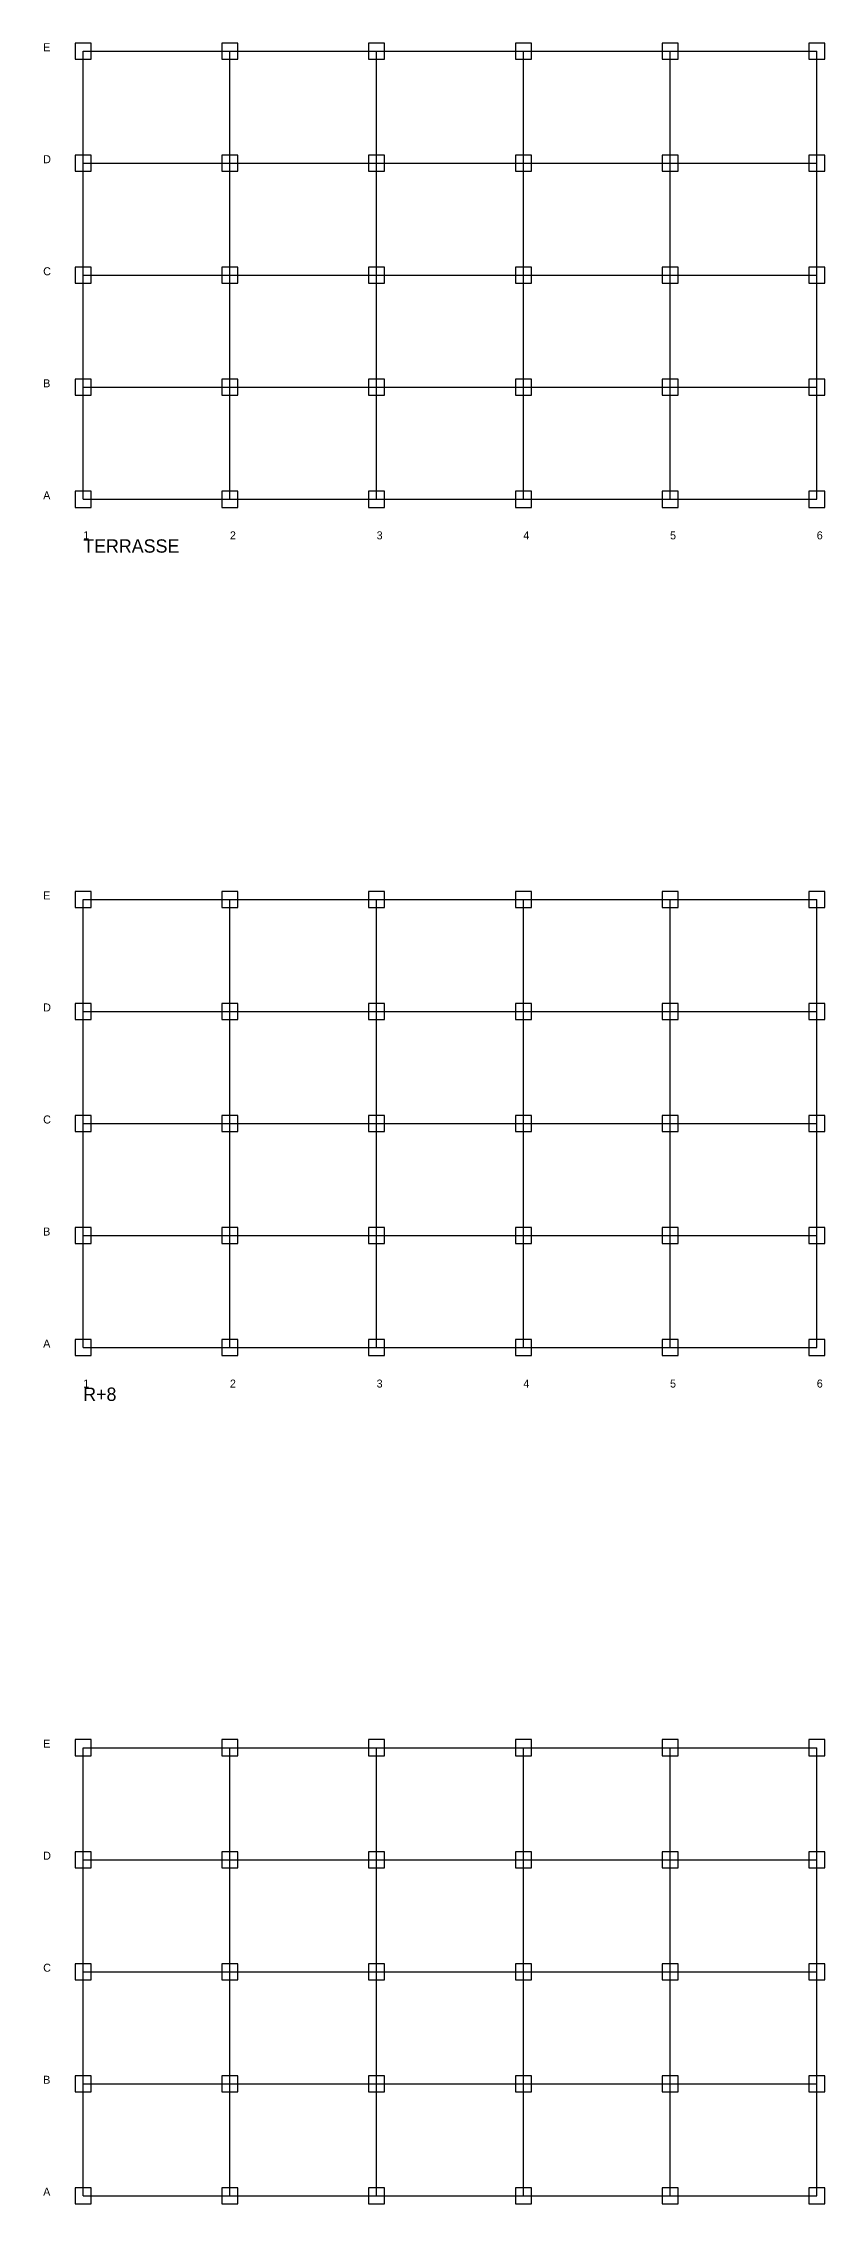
# Model space of a CAD drawing. Header units: metres. Extents: x -1499 to 27800, y -2007 to 303300.
# Drawn here: x -1499 to 27800, y 222300 to 303300 of the extents above; entities that cross this region are included whole.
import ezdxf

# ---------------------------------------------------------------- set-up
doc = ezdxf.new("R2010")
doc.units = ezdxf.units.M
for name, color, linetype in [('LEVEL_LABELS', 3, 'Continuous'), ('STR_AXES', 8, 'Continuous'), ('STR_LABELS', 2, 'Continuous'), ('STR_POTEAUX', 7, 'Continuous')]:
    doc.layers.add(name, color=color, linetype=linetype)

msp = doc.modelspace()

# ---------------------------------------------------------------- linework, layer by layer
at = {"layer": 'STR_AXES'}
for p, q in [((0, 286200), (0, 303000)), ((0, 303000), (27500, 303000)), ((5500, 286200), (5500, 303000)), ((11000, 286200), (11000, 303000)), ((16500, 286200), (16500, 303000)), ((22000, 286200), (22000, 303000)), ((27500, 286200), (27500, 303000)), ((0, 298800), (27500, 298800)), ((0, 294600), (27500, 294600)), ((0, 290400), (27500, 290400)), ((0, 286200), (27500, 286200)), ((0, 254400), (0, 271200)), ((0, 271200), (27500, 271200)), ((5500, 254400), (5500, 271200)), ((11000, 254400), (11000, 271200)), ((16500, 254400), (16500, 271200)), ((22000, 254400), (22000, 271200)), ((27500, 254400), (27500, 271200)), ((0, 267000), (27500, 267000)), ((0, 262800), (27500, 262800)), ((0, 258600), (27500, 258600)), ((0, 254400), (27500, 254400)), ((0, 222600), (0, 239400)), ((0, 239400), (27500, 239400)), ((5500, 222600), (5500, 239400)), ((11000, 222600), (11000, 239400)), ((16500, 222600), (16500, 239400)), ((22000, 222600), (22000, 239400)), ((27500, 222600), (27500, 239400)), ((0, 235200), (27500, 235200)), ((0, 231000), (27500, 231000)), ((0, 226800), (27500, 226800)), ((0, 222600), (27500, 222600))]:
    msp.add_line(p, q, dxfattribs=at)
at = {"layer": 'STR_POTEAUX'}
for points in [[(-300, 302700), (300, 302700), (300, 303300), (-300, 303300)], [(5200, 302700), (5800, 302700), (5800, 303300), (5200, 303300)], [(10700, 302700), (11300, 302700), (11300, 303300), (10700, 303300)], [(16200, 302700), (16800, 302700), (16800, 303300), (16200, 303300)], [(21700, 302700), (22300, 302700), (22300, 303300), (21700, 303300)], [(27200, 302700), (27800, 302700), (27800, 303300), (27200, 303300)], [(-300, 298500), (300, 298500), (300, 299100), (-300, 299100)], [(5200, 298500), (5800, 298500), (5800, 299100), (5200, 299100)], [(10700, 298500), (11300, 298500), (11300, 299100), (10700, 299100)], [(16200, 298500), (16800, 298500), (16800, 299100), (16200, 299100)], [(21700, 298500), (22300, 298500), (22300, 299100), (21700, 299100)], [(27200, 298500), (27800, 298500), (27800, 299100), (27200, 299100)], [(-300, 294300), (300, 294300), (300, 294900), (-300, 294900)], [(5200, 294300), (5800, 294300), (5800, 294900), (5200, 294900)], [(10700, 294300), (11300, 294300), (11300, 294900), (10700, 294900)], [(16200, 294300), (16800, 294300), (16800, 294900), (16200, 294900)], [(21700, 294300), (22300, 294300), (22300, 294900), (21700, 294900)], [(27200, 294300), (27800, 294300), (27800, 294900), (27200, 294900)], [(-300, 290100), (300, 290100), (300, 290700), (-300, 290700)], [(5200, 290100), (5800, 290100), (5800, 290700), (5200, 290700)], [(10700, 290100), (11300, 290100), (11300, 290700), (10700, 290700)], [(16200, 290100), (16800, 290100), (16800, 290700), (16200, 290700)], [(21700, 290100), (22300, 290100), (22300, 290700), (21700, 290700)], [(27200, 290100), (27800, 290100), (27800, 290700), (27200, 290700)], [(-300, 285900), (300, 285900), (300, 286500), (-300, 286500)], [(5200, 285900), (5800, 285900), (5800, 286500), (5200, 286500)], [(10700, 285900), (11300, 285900), (11300, 286500), (10700, 286500)], [(16200, 285900), (16800, 285900), (16800, 286500), (16200, 286500)], [(21700, 285900), (22300, 285900), (22300, 286500), (21700, 286500)], [(27200, 285900), (27800, 285900), (27800, 286500), (27200, 286500)], [(-300, 270900), (300, 270900), (300, 271500), (-300, 271500)], [(5200, 270900), (5800, 270900), (5800, 271500), (5200, 271500)], [(10700, 270900), (11300, 270900), (11300, 271500), (10700, 271500)], [(16200, 270900), (16800, 270900), (16800, 271500), (16200, 271500)], [(21700, 270900), (22300, 270900), (22300, 271500), (21700, 271500)], [(27200, 270900), (27800, 270900), (27800, 271500), (27200, 271500)], [(-300, 266700), (300, 266700), (300, 267300), (-300, 267300)], [(5200, 266700), (5800, 266700), (5800, 267300), (5200, 267300)], [(10700, 266700), (11300, 266700), (11300, 267300), (10700, 267300)], [(16200, 266700), (16800, 266700), (16800, 267300), (16200, 267300)], [(21700, 266700), (22300, 266700), (22300, 267300), (21700, 267300)], [(27200, 266700), (27800, 266700), (27800, 267300), (27200, 267300)], [(-300, 262500), (300, 262500), (300, 263100), (-300, 263100)], [(5200, 262500), (5800, 262500), (5800, 263100), (5200, 263100)], [(10700, 262500), (11300, 262500), (11300, 263100), (10700, 263100)], [(16200, 262500), (16800, 262500), (16800, 263100), (16200, 263100)], [(21700, 262500), (22300, 262500), (22300, 263100), (21700, 263100)], [(27200, 262500), (27800, 262500), (27800, 263100), (27200, 263100)], [(-300, 258300), (300, 258300), (300, 258900), (-300, 258900)], [(5200, 258300), (5800, 258300), (5800, 258900), (5200, 258900)], [(10700, 258300), (11300, 258300), (11300, 258900), (10700, 258900)], [(16200, 258300), (16800, 258300), (16800, 258900), (16200, 258900)], [(21700, 258300), (22300, 258300), (22300, 258900), (21700, 258900)], [(27200, 258300), (27800, 258300), (27800, 258900), (27200, 258900)], [(-300, 254100), (300, 254100), (300, 254700), (-300, 254700)], [(5200, 254100), (5800, 254100), (5800, 254700), (5200, 254700)], [(10700, 254100), (11300, 254100), (11300, 254700), (10700, 254700)], [(16200, 254100), (16800, 254100), (16800, 254700), (16200, 254700)], [(21700, 254100), (22300, 254100), (22300, 254700), (21700, 254700)], [(27200, 254100), (27800, 254100), (27800, 254700), (27200, 254700)], [(-300, 239100), (300, 239100), (300, 239700), (-300, 239700)], [(5200, 239100), (5800, 239100), (5800, 239700), (5200, 239700)], [(10700, 239100), (11300, 239100), (11300, 239700), (10700, 239700)], [(16200, 239100), (16800, 239100), (16800, 239700), (16200, 239700)], [(21700, 239100), (22300, 239100), (22300, 239700), (21700, 239700)], [(27200, 239100), (27800, 239100), (27800, 239700), (27200, 239700)], [(-300, 234900), (300, 234900), (300, 235500), (-300, 235500)], [(5200, 234900), (5800, 234900), (5800, 235500), (5200, 235500)], [(10700, 234900), (11300, 234900), (11300, 235500), (10700, 235500)], [(16200, 234900), (16800, 234900), (16800, 235500), (16200, 235500)], [(21700, 234900), (22300, 234900), (22300, 235500), (21700, 235500)], [(27200, 234900), (27800, 234900), (27800, 235500), (27200, 235500)], [(-300, 230700), (300, 230700), (300, 231300), (-300, 231300)], [(5200, 230700), (5800, 230700), (5800, 231300), (5200, 231300)], [(10700, 230700), (11300, 230700), (11300, 231300), (10700, 231300)], [(16200, 230700), (16800, 230700), (16800, 231300), (16200, 231300)], [(21700, 230700), (22300, 230700), (22300, 231300), (21700, 231300)], [(27200, 230700), (27800, 230700), (27800, 231300), (27200, 231300)], [(-300, 226500), (300, 226500), (300, 227100), (-300, 227100)], [(5200, 226500), (5800, 226500), (5800, 227100), (5200, 227100)], [(10700, 226500), (11300, 226500), (11300, 227100), (10700, 227100)], [(16200, 226500), (16800, 226500), (16800, 227100), (16200, 227100)], [(21700, 226500), (22300, 226500), (22300, 227100), (21700, 227100)], [(27200, 226500), (27800, 226500), (27800, 227100), (27200, 227100)], [(-300, 222300), (300, 222300), (300, 222900), (-300, 222900)], [(5200, 222300), (5800, 222300), (5800, 222900), (5200, 222900)], [(10700, 222300), (11300, 222300), (11300, 222900), (10700, 222900)], [(16200, 222300), (16800, 222300), (16800, 222900), (16200, 222900)], [(21700, 222300), (22300, 222300), (22300, 222900), (21700, 222900)], [(27200, 222300), (27800, 222300), (27800, 222900), (27200, 222900)]]:
    msp.add_lwpolyline(points, close=True, dxfattribs=at)

# ---------------------------------------------------------------- texts
at = {"layer": 'LEVEL_LABELS'}
for s, p in [('TERRASSE', (0, 284200)), ('R+8', (0, 252400))]:
    msp.add_text(s, height=500, dxfattribs=at).set_placement(p)
at = {"layer": 'STR_LABELS'}
for s, p in [('E', (-1500, 303000)), ('D', (-1500, 298800)), ('C', (-1500, 294600)), ('B', (-1500, 290400)), ('A', (-1500, 286200)), ('1', (0, 284700)), ('2', (5500, 284700)), ('3', (11000, 284700)), ('4', (16500, 284700)), ('5', (22000, 284700)), ('6', (27500, 284700)), ('E', (-1500, 271200)), ('D', (-1500, 267000)), ('C', (-1500, 262800)), ('B', (-1500, 258600)), ('A', (-1500, 254400)), ('1', (0, 252900)), ('2', (5500, 252900)), ('3', (11000, 252900)), ('4', (16500, 252900)), ('5', (22000, 252900)), ('6', (27500, 252900)), ('E', (-1500, 239400)), ('D', (-1500, 235200)), ('C', (-1500, 231000)), ('B', (-1500, 226800)), ('A', (-1500, 222600))]:
    msp.add_text(s, height=300, dxfattribs=at).set_placement(p)

doc.saveas('drawing.dxf')
